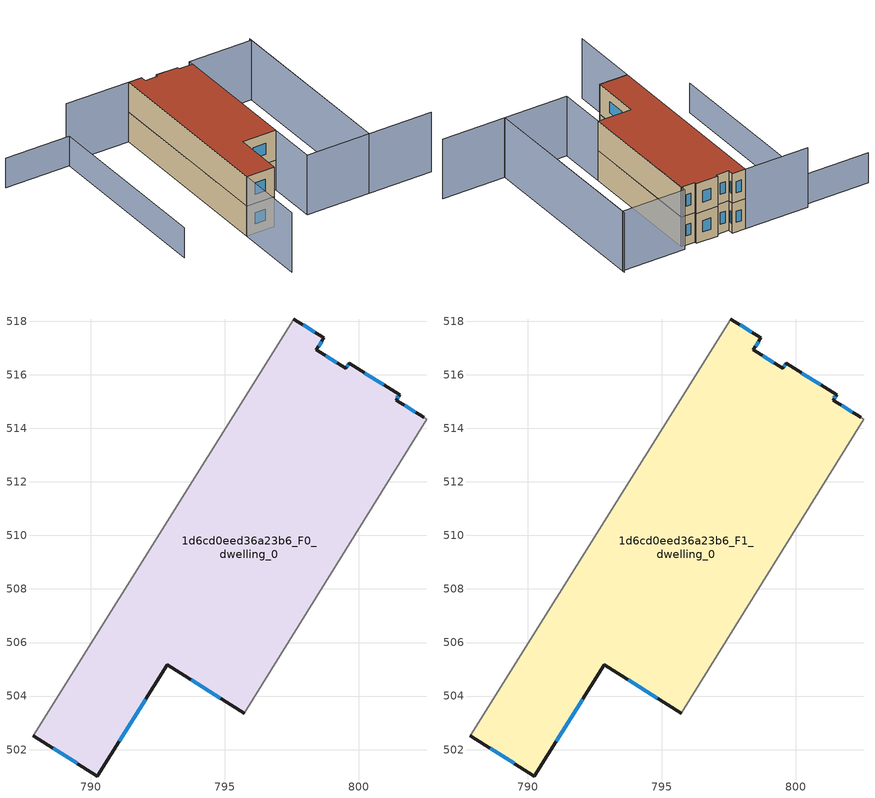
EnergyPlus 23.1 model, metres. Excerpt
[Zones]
1d6cd0eed36a23b6_F0_dwelling_0
 floor ground (EU_floor_Construction): 801.53,515.25 801.4,515.06 802.43,514.41 802.54,514.34 795.73,503.36 792.85,505.17 790.23,501.01 787.85,502.52 797.58,518.09 798.7,517.38 798.42,516.93 799.52,516.24 799.65,516.44 z0
 wall outside (EU_wall_Construction): 802.43,514.41 801.4,515.06 801.53,515.25 799.65,516.44 799.52,516.24 798.42,516.93 798.7,517.38 797.58,518.09 / 787.85,502.52 790.23,501.01 792.85,505.17 795.73,503.36 z0:3
 wall adiabatic (EU_wall_Construction): 795.73,503.36 802.54,514.34 802.43,514.41 / 797.58,518.09 787.85,502.52 z0:3
 window (EU_Window_Construction): 801.44,515.12 801.49,515.19 / 802.11,514.61 801.72,514.85 / 793.75,504.61 794.83,503.92 / 791.05,502.31 792.04,503.88 / 788.59,502.05 789.49,501.48 / 798.35,517.6 797.93,517.87 / 798.51,517.07 798.62,517.24 / 799.18,516.46 798.77,516.72 / 799.61,516.38 799.56,516.3 / 800.94,515.62 800.23,516.07 z0.93:2.07
1d6cd0eed36a23b6_F1_dwelling_0
 floor to 1d6cd0eed36a23b6_F0_dwelling_0 (EU_floor_Construction): 801.53,515.25 801.4,515.06 802.43,514.41 802.54,514.34 795.73,503.36 792.85,505.17 790.23,501.01 787.85,502.52 797.58,518.09 798.7,517.38 798.42,516.93 799.52,516.24 799.65,516.44 z3
 wall outside (EU_wall_Construction): 802.43,514.41 801.4,515.06 801.53,515.25 799.65,516.44 799.52,516.24 798.42,516.93 798.7,517.38 797.58,518.09 / 787.85,502.52 790.23,501.01 792.85,505.17 795.73,503.36 z3:6
 wall adiabatic (EU_wall_Construction): 795.73,503.36 802.54,514.34 802.43,514.41 / 797.58,518.09 787.85,502.52 z3:6
 window (EU_Window_Construction): 801.44,515.12 801.49,515.19 / 802.11,514.61 801.72,514.85 / 793.75,504.61 794.83,503.92 / 791.05,502.31 792.04,503.88 / 788.59,502.05 789.49,501.48 / 798.35,517.6 797.93,517.87 / 798.51,517.07 798.62,517.24 / 799.18,516.46 798.77,516.72 / 799.61,516.38 799.56,516.3 / 800.94,515.62 800.23,516.07 z3.93:5.07
 roof outside (EU_roof_Construction): 795.73,503.36 802.54,514.34 802.43,514.41 801.4,515.06 801.53,515.25 799.65,516.44 799.52,516.24 798.42,516.93 798.7,517.38 797.58,518.09 787.85,502.52 790.23,501.01 792.85,505.17 z6
shading: 803.94,492.5 798.54,495.85 / 798.54,495.85 808.32,511.61 / 792.16,521.48 797.58,518.09 / 797.58,518.09 784.13,496.56 / 808.2,511.41 798.55,495.87 / 798.55,495.87 793.16,499.21 / 793.16,499.21 802.8,514.76 / 802.8,514.76 808.2,511.41 z0:6; 786.38,524.52 791.9,521.07 / 791.9,521.07 782.43,505.92 z0:3
[Building]
EU S2 Campaign: North Axis=0; Terrain=City; Solar Distribution=FullExterior
[Site:Location]
Montreal-Trudeau.Intl.AP: Latitude=45.4667; Longitude=-73.75; Time Zone=-5; Elevation=36
[SizingPeriod:WeatherFileDays]
AnnualSizingPeriod: Begin Month=1; Begin Day of Month=1; End Month=12; End Day of Month=31; Day of Week for Start Day=Monday; Use Weather File Daylight Saving Period=No; Use Weather File Rain and Snow Indicators=No
[MATERIAL]
EU_InternalMass_Material: Roughness=MediumRough; Thickness=0.1; Conductivity=1; Density=1800; Specific Heat=900; Thermal Absorptance=0.9; Solar Absorptance=0.7; Visible Absorptance=0.7
[MATERIAL:NOMASS] Roughness=MediumRough; Thermal Absorptance=0.9; Solar Absorptance=0.7; Visible Absorptance=0.7
Name | Thermal Resistance
EU_wall_NoMass; EU_floor_NoMass | 1.51479
EU_roof_NoMass | 2.84114
[WINDOWMATERIAL:SIMPLEGLAZINGSYSTEM]
EU_Window_SimpleGlazing: UFactor=3.53504; Solar Heat Gain Coefficient=0.8; Visible Transmittance=0.8
[CONSTRUCTION]
EU_wall_Construction: EU_wall_NoMass
EU_roof_Construction: EU_roof_NoMass
EU_floor_Construction: EU_floor_NoMass
EU_Window_Construction: EU_Window_SimpleGlazing
EU_InternalMass_Construction: EU_InternalMass_Material
[ZONE] Type=1; Multiplier=1; Ceiling Height=autocalculate; Floor Area=autocalculate; Part of Total Floor Area=Yes
Name | Volume
1d6cd0eed36a23b6_F0_dwelling_0 | 286.223
1d6cd0eed36a23b6_F1_dwelling_0 | 286.224
[INTERNALMASS] Construction=EU_InternalMass_Construction; Surface Area=95.4077
Name | Zone or ZoneList
1d6cd0eed36a23b6_F0_dwelling_0_EU_InternalMass | 1d6cd0eed36a23b6_F0_dwelling_0
1d6cd0eed36a23b6_F1_dwelling_0_EU_InternalMass | 1d6cd0eed36a23b6_F1_dwelling_0
[OTHEREQUIPMENT] Fuel Type=Electricity; Design Level Calculation Method=Watts/Area; Power per Zone Floor Area=1; Fraction Latent=0; Fraction Radiant=0; Fraction Lost=0; Carbon Dioxide Generation Rate=0; EndUse Subcategory=EU_Step8_InternalGains
Name | Zone or ZoneList or Space or SpaceList | Schedule
EU_Step8_InternalGain_1d6cd0eed36a23b6_F0_dwelling_0_f000 | 1d6cd0eed36a23b6_F0_dwelling_0 | EU_Step8_GainSchedule_1d6cd0eed36a23b6_F0_dwelling_0_f000
EU_Step8_InternalGain_1d6cd0eed36a23b6_F1_dwelling_0_f000 | 1d6cd0eed36a23b6_F1_dwelling_0 | EU_Step8_GainSchedule_1d6cd0eed36a23b6_F1_dwelling_0_f000
[ZONEVENTILATION:DESIGNFLOWRATE] Schedule=EU_AlwaysOn; Design Flow Rate Calculation Method=AirChanges/Hour; Air Changes per Hour=0.775154; Ventilation Type=Natural; Fan Pressure Rise=0; Fan Total Efficiency=1; Constant Term Coefficient=1; Temperature Term Coefficient=0; Velocity Term Coefficient=0; Velocity Squared Term Coefficient=0; Minimum Indoor Temperature=-100; Maximum Indoor Temperature=100; Delta Temperature=-100; Minimum Outdoor Temperature=-100; Maximum Outdoor Temperature=100; Maximum Wind Speed=40
Name | Zone or ZoneList or Space or SpaceList
EU_ConstantAir_1d6cd0eed36a23b6_F0_dwelling_0 | 1d6cd0eed36a23b6_F0_dwelling_0
EU_ConstantAir_1d6cd0eed36a23b6_F1_dwelling_0 | 1d6cd0eed36a23b6_F1_dwelling_0
[HVACTEMPLATE:THERMOSTAT] Constant Heating Setpoint=20; Constant Cooling Setpoint=50
EU_HeatOnly_1d6cd0eed36a23b6_F0_dwelling_0; EU_HeatOnly_1d6cd0eed36a23b6_F1_dwelling_0
[HVACTEMPLATE:ZONE:IDEALLOADSAIRSYSTEM] System Availability Schedule=EU_AlwaysOn; Maximum Heating Supply Air Temperature=50; Minimum Cooling Supply Air Temperature=13; Maximum Heating Supply Air Humidity Ratio=0.0156; Minimum Cooling Supply Air Humidity Ratio=0.0077; Heating Limit=NoLimit; Cooling Limit=NoLimit; Heating Availability Schedule=EU_AlwaysOn; Cooling Availability Schedule=EU_CoolingOff; Dehumidification Control Type=ConstantSensibleHeatRatio; Cooling Sensible Heat Ratio=0.7; Dehumidification Setpoint=60; Humidification Control Type=None; Humidification Setpoint=30; Outdoor Air Method=None; Outdoor Air Flow Rate per Person=0.00944; Outdoor Air Flow Rate per Zone Floor Area=0; Outdoor Air Flow Rate per Zone=0; Demand Controlled Ventilation Type=None; Outdoor Air Economizer Type=NoEconomizer; Heat Recovery Type=None; Sensible Heat Recovery Effectiveness=0.7; Latent Heat Recovery Effectiveness=0.65
Name | Template Thermostat
1d6cd0eed36a23b6_F0_dwelling_0 | EU_HeatOnly_1d6cd0eed36a23b6_F0_dwelling_0
1d6cd0eed36a23b6_F1_dwelling_0 | EU_HeatOnly_1d6cd0eed36a23b6_F1_dwelling_0
[SIZING:ZONE] Zone Cooling Design Supply Air Temperature Input Method=SupplyAirTemperature; Zone Cooling Design Supply Air Temperature=13; Zone Heating Design Supply Air Temperature Input Method=SupplyAirTemperature; Zone Heating Design Supply Air Temperature=50; Zone Cooling Design Supply Air Humidity Ratio=0.008; Zone Heating Design Supply Air Humidity Ratio=0.008; Cooling Design Air Flow Method=DesignDay; Cooling Design Air Flow Rate=0; Cooling Minimum Air Flow per Zone Floor Area=0.000762; Cooling Minimum Air Flow=0; Cooling Minimum Air Flow Fraction=0.2; Heating Design Air Flow Method=DesignDay; Heating Design Air Flow Rate=0; Heating Maximum Air Flow per Zone Floor Area=0.002032; Heating Maximum Air Flow=0.141576; Heating Maximum Air Flow Fraction=0.3; Account for Dedicated Outdoor Air System=No; Dedicated Outdoor Air System Control Strategy=NeutralSupplyAir; Dedicated Outdoor Air Low Setpoint Temperature for Design=autosize; Dedicated Outdoor Air High Setpoint Temperature for Design=autosize; Zone Load Sizing Method=Sensible Load Only No Latent Load; Zone Latent Cooling Design Supply Air Humidity Ratio Input Method=HumidityRatioDifference; Zone Cooling Design Supply Air Humidity Ratio Difference=0.005; Zone Latent Heating Design Supply Air Humidity Ratio Input Method=HumidityRatioDifference; Zone Humidification Design Supply Air Humidity Ratio Difference=0.005
1d6cd0eed36a23b6_F0_dwelling_0; 1d6cd0eed36a23b6_F1_dwelling_0
[SCHEDULE:CONSTANT]
Name | Hourly Value
EU_AlwaysOn | 1
EU_CoolingOff | 0
[SCHEDULE:FILE] Column Number=1; Rows to Skip at Top=0; Number of Hours of Data=8760; Column Separator=Comma; Interpolate to Timestep=No; Minutes per Item=60; Adjust Schedule for Daylight Savings=Yes
Name | File
EU_Step8_GainSchedule_1d6cd0eed36a23b6_F0_dwelling_0_f000 | ../../schedules/1d6cd0eed36a23b6/1d6cd0eed36a23b6_F0_dwelling_0_f000_gain.csv
EU_Step8_GainSchedule_1d6cd0eed36a23b6_F1_dwelling_0_f000 | ../../schedules/1d6cd0eed36a23b6/1d6cd0eed36a23b6_F1_dwelling_0_f000_gain.csv
